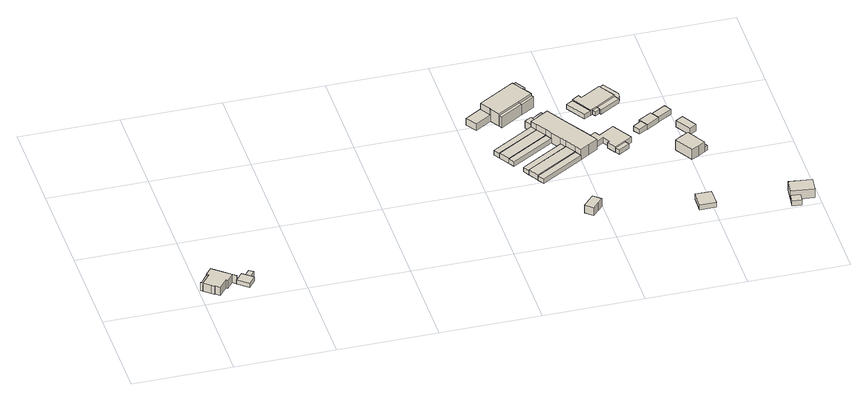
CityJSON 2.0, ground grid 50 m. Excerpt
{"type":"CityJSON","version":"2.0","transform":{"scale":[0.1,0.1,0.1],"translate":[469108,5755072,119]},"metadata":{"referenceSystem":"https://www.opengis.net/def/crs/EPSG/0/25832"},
"CityObjects":{
"building1":{"type":"Building","attributes":{"Gemeindeschluessel":"05711000","function":"31001_1010"},"address":[{"country":"Germany","locality":"Bielefeld","thoroughfareNumber":"24a","thoroughfareName":"Am Klosterteich"}],"children":["building1-1","building1-2"]},
"building1-1":{"type":"BuildingPart","attributes":{"BezugspunktDach":"2000","measuredHeight":7.09},"parents":["building1"],"geometry":[{"type":"Solid","lod":"1","boundaries":[[[[0,1,2,3,4,5,6,7,8,9,10,11,12,13,14,15,16]],[[17,18,19,20,21,22,23,24,25,26,27,28,29,30,31,32,33]],[[17,33,16,15]],[[18,17,15,14]],[[19,18,14,13]],[[20,19,13,12]],[[21,20,12,11]],[[22,21,11,10]],[[23,22,10,9]],[[24,23,9,8]],[[25,24,8,7]],[[26,25,7,6]],[[27,26,6,5]],[[28,27,5,4]],[[29,28,4,3]],[[30,29,3,2]],[[31,30,2,1]],[[32,31,1,0]],[[33,32,0,16]]]]}]},
"building1-2":{"type":"BuildingPart","attributes":{"BezugspunktDach":"2000","measuredHeight":3.91},"address":[{"country":"Germany","locality":"Bielefeld","thoroughfareNumber":"24a","thoroughfareName":"Am Klosterteich"}],"parents":["building1"],"geometry":[{"type":"Solid","lod":"1","boundaries":[[[[34,35,36,37]],[[38,39,40,41]],[[38,41,37,36]],[[39,38,36,35]],[[40,39,35,34]],[[41,40,34,37]]]]}]},
"building2":{"type":"Building","attributes":{"Gemeindeschluessel":"05711000","BezugspunktDach":"2000","function":"31001_9998","measuredHeight":2.36},"address":[{"country":"Germany","locality":"Bielefeld","thoroughfareNumber":"24a","thoroughfareName":"Am Klosterteich"}],"geometry":[{"type":"Solid","lod":"1","boundaries":[[[[42,43,44,45,46,47,48,49]],[[50,51,18,17,52,53,54,55]],[[50,55,49,48]],[[51,50,48,47]],[[18,51,47,46]],[[17,18,46,45]],[[52,17,45,44]],[[53,52,44,43]],[[54,53,43,42]],[[55,54,42,49]]]]}]},
"building3":{"type":"Building","attributes":{"Gemeindeschluessel":"05711000","BezugspunktDach":"2000","function":"31001_9998","measuredHeight":2.38},"address":[{"country":"Germany","locality":"Bielefeld","thoroughfareNumber":"24a","thoroughfareName":"Am Klosterteich"}],"geometry":[{"type":"Solid","lod":"1","boundaries":[[[[56,43,42,57]],[[54,53,58,59]],[[54,59,57,42]],[[53,54,42,43]],[[58,53,43,56]],[[59,58,56,57]]]]}]},
"building4":{"type":"Building","attributes":{"Gemeindeschluessel":"05711000","BezugspunktDach":"2000","function":"51009_1610","measuredHeight":2.77},"address":[{"country":"Germany"}],"geometry":[{"type":"Solid","lod":"1","boundaries":[[[[60,61,62,63]],[[64,65,66,67]],[[64,67,63,62]],[[65,64,62,61]],[[66,65,61,60]],[[67,66,60,63]]]]}]},
"building5":{"type":"Building","attributes":{"Gemeindeschluessel":"05711000","BezugspunktDach":"2000","function":"51009_1610","measuredHeight":2.63},"address":[{"country":"Germany"}],"geometry":[{"type":"Solid","lod":"1","boundaries":[[[[68,69,70,71]],[[72,73,74,75]],[[72,75,71,70]],[[73,72,70,69]],[[74,73,69,68]],[[75,74,68,71]]]]}]},
"building6":{"type":"Building","attributes":{"Gemeindeschluessel":"05711000","BezugspunktDach":"2000","function":"31001_9998","measuredHeight":5.75},"address":[{"country":"Germany","locality":"Bielefeld","thoroughfareNumber":"134","thoroughfareName":"Kampstraße"}],"geometry":[{"type":"Solid","lod":"1","boundaries":[[[[76,77,78,79,80,81,82]],[[83,84,85,86,87,88,89]],[[83,89,82,81]],[[84,83,81,80]],[[85,84,80,79]],[[86,85,79,78]],[[87,86,78,77]],[[88,87,77,76]],[[89,88,76,82]]]]}]},
"building7":{"type":"Building","attributes":{"Gemeindeschluessel":"05711000","BezugspunktDach":"2000","function":"51009_1610","measuredHeight":2.67},"address":[{"country":"Germany"}],"geometry":[{"type":"Solid","lod":"1","boundaries":[[[[90,91,92,93]],[[94,95,96,97]],[[94,97,93,92]],[[95,94,92,91]],[[96,95,91,90]],[[97,96,90,93]]]]}]},
"building8":{"type":"Building","attributes":{"Gemeindeschluessel":"05711000","function":"31001_3000"},"address":[{"country":"Germany","locality":"Bielefeld","thoroughfareNumber":"132","thoroughfareName":"Kampstraße"}],"children":["building8-1","building8-2","building8-3","building8-4","building8-5"]},
"building8-1":{"type":"BuildingPart","attributes":{"BezugspunktDach":"2000","measuredHeight":7.98},"parents":["building8"],"geometry":[{"type":"Solid","lod":"1","boundaries":[[[[98,99,100,101,102,103,104,105,106,107]],[[108,109,110,111,112,113,114,115,116,117]],[[108,117,107,106]],[[109,108,106,105]],[[110,109,105,104]],[[111,110,104,103]],[[112,111,103,102]],[[113,112,102,101]],[[114,113,101,100]],[[115,114,100,99]],[[116,115,99,98]],[[117,116,98,107]]]]}]},
"building8-2":{"type":"BuildingPart","attributes":{"BezugspunktDach":"2000","measuredHeight":6.42},"parents":["building8"],"geometry":[{"type":"Solid","lod":"1","boundaries":[[[[118,119,120,121]],[[122,112,111,123]],[[122,123,121,120]],[[112,122,120,119]],[[111,112,119,118]],[[123,111,118,121]]]]}]},
"building8-3":{"type":"BuildingPart","attributes":{"BezugspunktDach":"2000","measuredHeight":6.47},"address":[{"country":"Germany","locality":"Bielefeld","thoroughfareNumber":"132","thoroughfareName":"Kampstraße"}],"parents":["building8"],"geometry":[{"type":"Solid","lod":"1","boundaries":[[[[124,125,126,127]],[[109,117,128,129]],[[109,129,127,126]],[[117,109,126,125]],[[128,117,125,124]],[[129,128,124,127]]]]}]},
"building8-4":{"type":"BuildingPart","attributes":{"BezugspunktDach":"2000","measuredHeight":6.16},"address":[{"country":"Germany","locality":"Bielefeld","thoroughfareNumber":"132","thoroughfareName":"Kampstraße"}],"parents":["building8"],"geometry":[{"type":"Solid","lod":"1","boundaries":[[[[130,131,132,133]],[[123,111,110,134]],[[123,134,133,132]],[[111,123,132,131]],[[110,111,131,130]],[[134,110,130,133]]]]}]},
"building8-5":{"type":"BuildingPart","attributes":{"BezugspunktDach":"2000","measuredHeight":4.65},"address":[{"country":"Germany","locality":"Bielefeld","thoroughfareNumber":"132","thoroughfareName":"Kampstraße"}],"parents":["building8"],"geometry":[{"type":"Solid","lod":"1","boundaries":[[[[135,136,137,138]],[[139,140,116,114]],[[139,114,138,137]],[[140,139,137,136]],[[116,140,136,135]],[[114,116,135,138]]]]}]},
"building9":{"type":"Building","attributes":{"Gemeindeschluessel":"05711000","BezugspunktDach":"2000","function":"51009_1610","measuredHeight":2.7},"address":[{"country":"Germany"}],"geometry":[{"type":"Solid","lod":"1","boundaries":[[[[141,142,143,144]],[[145,146,147,148]],[[145,148,144,143]],[[146,145,143,142]],[[147,146,142,141]],[[148,147,141,144]]]]}]},
"building10":{"type":"Building","attributes":{"Gemeindeschluessel":"05711000","function":"31001_3000"},"address":[{"country":"Germany","locality":"Bielefeld","thoroughfareNumber":"132","thoroughfareName":"Kampstraße"}],"children":["building10-1","building10-2","building10-3","building10-4","building10-5"]},
"building10-1":{"type":"BuildingPart","attributes":{"BezugspunktDach":"2000","measuredHeight":7.86},"parents":["building10"],"geometry":[{"type":"Solid","lod":"1","boundaries":[[[[149,150,151,152,153,154,155,156,157,158,159,160,161,162,163,164]],[[165,166,167,168,169,170,171,97,96,75,74,67,66,172,173,174]],[[165,174,164,163]],[[166,165,163,162]],[[167,166,162,161]],[[168,167,161,160]],[[169,168,160,159]],[[170,169,159,158]],[[171,170,158,157]],[[97,171,157,156]],[[96,97,156,155]],[[75,96,155,154]],[[74,75,154,153]],[[67,74,153,152]],[[66,67,152,151]],[[172,66,151,150]],[[173,172,150,149]],[[174,173,149,164]]]]}]},
"building10-2":{"type":"BuildingPart","attributes":{"BezugspunktDach":"2000","measuredHeight":2.91},"parents":["building10"],"geometry":[{"type":"Solid","lod":"1","boundaries":[[[[175,176,177,178]],[[179,94,97,171]],[[179,171,178,177]],[[94,179,177,176]],[[97,94,176,175]],[[171,97,175,178]]]]}]},
"building10-3":{"type":"BuildingPart","attributes":{"BezugspunktDach":"2000","measuredHeight":2.9},"parents":["building10"],"geometry":[{"type":"Solid","lod":"1","boundaries":[[[[180,181,182,183]],[[73,64,67,74]],[[73,74,183,182]],[[64,73,182,181]],[[67,64,181,180]],[[74,67,180,183]]]]}]},
"building10-4":{"type":"BuildingPart","attributes":{"BezugspunktDach":"2000","measuredHeight":4.2},"parents":["building10"],"geometry":[{"type":"Solid","lod":"1","boundaries":[[[[184,185,186,187]],[[66,188,189,172]],[[66,172,187,186]],[[188,66,186,185]],[[189,188,185,184]],[[172,189,184,187]]]]}]},
"building10-5":{"type":"BuildingPart","attributes":{"BezugspunktDach":"2000","measuredHeight":2.87},"address":[{"country":"Germany","locality":"Bielefeld","thoroughfareNumber":"132","thoroughfareName":"Kampstraße"}],"parents":["building10"],"geometry":[{"type":"Solid","lod":"1","boundaries":[[[[190,191,192,193]],[[194,195,196,197]],[[194,197,193,192]],[[195,194,192,191]],[[196,195,191,190]],[[197,196,190,193]]]]}]},
"building11":{"type":"Building","attributes":{"Gemeindeschluessel":"05711000","function":"31001_3000"},"address":[{"country":"Germany","locality":"Bielefeld","thoroughfareNumber":"132","thoroughfareName":"Kampstraße"}],"children":["building11-1","building11-2"]},
"building11-1":{"type":"BuildingPart","attributes":{"BezugspunktDach":"2000","measuredHeight":3.05},"parents":["building11"],"geometry":[{"type":"Solid","lod":"1","boundaries":[[[[198,199,200,201,202,203,204,205,206,207,208]],[[209,210,211,212,213,214,215,216,217,218,219]],[[209,219,208,207]],[[210,209,207,206]],[[211,210,206,205]],[[212,211,205,204]],[[213,212,204,203]],[[214,213,203,202]],[[215,214,202,201]],[[216,215,201,200]],[[217,216,200,199]],[[218,217,199,198]],[[219,218,198,208]]]]}]},
"building11-2":{"type":"BuildingPart","attributes":{"BezugspunktDach":"2000","measuredHeight":2.55},"address":[{"country":"Germany","locality":"Bielefeld","thoroughfareNumber":"132","thoroughfareName":"Kampstraße"}],"parents":["building11"],"geometry":[{"type":"Solid","lod":"1","boundaries":[[[[220,221,222,223]],[[224,225,226,227]],[[224,227,223,222]],[[225,224,222,221]],[[226,225,221,220]],[[227,226,220,223]]]]}]},
"building12":{"type":"Building","attributes":{"Gemeindeschluessel":"05711000","BezugspunktDach":"2000","function":"51009_1610","measuredHeight":2.6},"address":[{"country":"Germany"}],"geometry":[{"type":"Solid","lod":"1","boundaries":[[[[228,229,230,231]],[[232,233,234,235]],[[232,235,231,230]],[[233,232,230,229]],[[234,233,229,228]],[[235,234,228,231]]]]}]},
"building13":{"type":"Building","attributes":{"Gemeindeschluessel":"05711000","function":"31001_3000"},"address":[{"country":"Germany","locality":"Bielefeld","thoroughfareNumber":"132","thoroughfareName":"Kampstraße"}],"children":["building13-1","building13-2","building13-3","building13-4"]},
"building13-1":{"type":"BuildingPart","attributes":{"BezugspunktDach":"2000","measuredHeight":3.17},"parents":["building13"],"geometry":[{"type":"Solid","lod":"1","boundaries":[[[[236,237,238,239,240,241,242,243,244]],[[245,246,247,248,249,250,251,252,253]],[[245,253,244,243]],[[246,245,243,242]],[[247,246,242,241]],[[248,247,241,240]],[[249,248,240,239]],[[250,249,239,238]],[[251,250,238,237]],[[252,251,237,236]],[[253,252,236,244]]]]}]},
"building13-2":{"type":"BuildingPart","attributes":{"BezugspunktDach":"2000","measuredHeight":2.31},"address":[{"country":"Germany","locality":"Bielefeld","thoroughfareNumber":"132","thoroughfareName":"Kampstraße"}],"parents":["building13"],"geometry":[{"type":"Solid","lod":"1","boundaries":[[[[254,255,256,257,258,259]],[[260,261,262,263,264,265]],[[260,265,259,258]],[[261,260,258,257]],[[262,261,257,256]],[[263,262,256,255]],[[264,263,255,254]],[[265,264,254,259]]]]}]},
"building13-3":{"type":"BuildingPart","attributes":{"BezugspunktDach":"2000","measuredHeight":2.44},"address":[{"country":"Germany","locality":"Bielefeld","thoroughfareNumber":"132","thoroughfareName":"Kampstraße"}],"parents":["building13"],"geometry":[{"type":"Solid","lod":"1","boundaries":[[[[258,257,266,267,268,269,270]],[[271,272,273,274,275,276,277]],[[271,277,270,269]],[[272,271,269,268]],[[273,272,268,267]],[[274,273,267,266]],[[275,274,266,257]],[[276,275,257,258]],[[277,276,258,270]]]]}]},
"building13-4":{"type":"BuildingPart","attributes":{"BezugspunktDach":"2000","measuredHeight":2.48},"address":[{"country":"Germany","locality":"Bielefeld","thoroughfareNumber":"132","thoroughfareName":"Kampstraße"}],"parents":["building13"],"geometry":[{"type":"Solid","lod":"1","boundaries":[[[[267,266,278,279,268]],[[280,281,274,273,272]],[[280,272,268,279]],[[281,280,279,278]],[[274,281,278,266]],[[273,274,266,267]],[[272,273,267,268]]]]}]},
"building14":{"type":"Building","attributes":{"Gemeindeschluessel":"05711000","BezugspunktDach":"2000","function":"31001_3062","measuredHeight":3.42},"address":[{"country":"Germany","locality":"Bielefeld","thoroughfareNumber":"136","thoroughfareName":"Kampstraße"}],"geometry":[{"type":"Solid","lod":"1","boundaries":[[[[282,283,284,285]],[[286,287,288,289]],[[286,289,285,284]],[[287,286,284,283]],[[288,287,283,282]],[[289,288,282,285]]]]}]},
"building15":{"type":"Building","attributes":{"Gemeindeschluessel":"05711000","function":"31001_3000"},"address":[{"country":"Germany","locality":"Bielefeld","thoroughfareNumber":"132","thoroughfareName":"Kampstraße"}],"children":["building15-1","building15-2"]},
"building15-1":{"type":"BuildingPart","attributes":{"BezugspunktDach":"2000","measuredHeight":2.78},"parents":["building15"],"geometry":[{"type":"Solid","lod":"1","boundaries":[[[[290,291,292,293,294,295,296,297]],[[298,299,300,301,302,303,304,305]],[[298,305,297,296]],[[299,298,296,295]],[[300,299,295,294]],[[301,300,294,293]],[[302,301,293,292]],[[303,302,292,291]],[[304,303,291,290]],[[305,304,290,297]]]]}]},
"building15-2":{"type":"BuildingPart","attributes":{"BezugspunktDach":"2000","measuredHeight":2.77},"address":[{"country":"Germany","locality":"Bielefeld","thoroughfareNumber":"132","thoroughfareName":"Kampstraße"}],"parents":["building15"],"geometry":[{"type":"Solid","lod":"1","boundaries":[[[[294,306,307,295]],[[308,309,300,299]],[[308,299,295,307]],[[309,308,307,306]],[[300,309,306,294]],[[299,300,294,295]]]]}]},
"building16":{"type":"Building","attributes":{"Gemeindeschluessel":"05711000","function":"31001_1010"},"address":[{"country":"Germany","locality":"Bielefeld","thoroughfareNumber":"134","thoroughfareName":"Kampstraße"}],"children":["building16-1","building16-2","building16-3"]},
"building16-1":{"type":"BuildingPart","attributes":{"BezugspunktDach":"2000","measuredHeight":7.88},"parents":["building16"],"geometry":[{"type":"Solid","lod":"1","boundaries":[[[[310,311,312,313,314,315,316,317,318,319]],[[320,321,322,323,324,325,326,327,328,329]],[[320,329,319,318]],[[321,320,318,317]],[[322,321,317,316]],[[323,322,316,315]],[[324,323,315,314]],[[325,324,314,313]],[[326,325,313,312]],[[327,326,312,311]],[[328,327,311,310]],[[329,328,310,319]]]]}]},
"building16-2":{"type":"BuildingPart","attributes":{"BezugspunktDach":"2000","measuredHeight":3.06},"address":[{"country":"Germany","locality":"Bielefeld","thoroughfareNumber":"134","thoroughfareName":"Kampstraße"}],"parents":["building16"],"geometry":[{"type":"Solid","lod":"1","boundaries":[[[[330,331,332,333]],[[325,324,334,335]],[[325,335,333,332]],[[324,325,332,331]],[[334,324,331,330]],[[335,334,330,333]]]]}]},
"building16-3":{"type":"BuildingPart","attributes":{"BezugspunktDach":"2000","measuredHeight":3.29},"address":[{"country":"Germany","locality":"Bielefeld","thoroughfareNumber":"134","thoroughfareName":"Kampstraße"}],"parents":["building16"],"geometry":[{"type":"Solid","lod":"1","boundaries":[[[[336,337,338,339]],[[327,326,340,341]],[[327,341,339,338]],[[326,327,338,337]],[[340,326,337,336]],[[341,340,336,339]]]]}]},
"building17":{"type":"Building","attributes":{"Gemeindeschluessel":"05711000","BezugspunktDach":"2000","function":"51009_1611","measuredHeight":2.86},"address":[{"country":"Germany"}],"geometry":[{"type":"Solid","lod":"1","boundaries":[[[[342,343,344,345]],[[346,347,348,349]],[[346,349,345,344]],[[347,346,344,343]],[[348,347,343,342]],[[349,348,342,345]]]]}]},
"building18":{"type":"Building","attributes":{"Gemeindeschluessel":"05711000","BezugspunktDach":"2000","function":"31001_2460","measuredHeight":3.72},"address":[{"country":"Germany","locality":"Bielefeld","thoroughfareNumber":"134","thoroughfareName":"Kampstraße"}],"geometry":[{"type":"Solid","lod":"1","boundaries":[[[[350,351,352,353]],[[354,355,356,357]],[[354,357,353,352]],[[355,354,352,351]],[[356,355,351,350]],[[357,356,350,353]]]]}]},
"building19":{"type":"Building","attributes":{"Gemeindeschluessel":"05711000","function":"31001_3000"},"address":[{"country":"Germany","locality":"Bielefeld","thoroughfareNumber":"136","thoroughfareName":"Kampstraße"}],"children":["building19-1","building19-2"]},
"building19-1":{"type":"BuildingPart","attributes":{"BezugspunktDach":"2000","measuredHeight":7.33},"parents":["building19"],"geometry":[{"type":"Solid","lod":"1","boundaries":[[[[358,359,360,361]],[[362,363,364,365]],[[362,365,361,360]],[[363,362,360,359]],[[364,363,359,358]],[[365,364,358,361]]]]}]},
"building19-2":{"type":"BuildingPart","attributes":{"BezugspunktDach":"2000","measuredHeight":2.8},"parents":["building19"],"geometry":[{"type":"Solid","lod":"1","boundaries":[[[[366,367,368,369]],[[370,371,363,372]],[[370,372,369,368]],[[371,370,368,367]],[[363,371,367,366]],[[372,363,366,369]]]]}]}
},
"vertices":[
[126,172,49],[82,208,49],[52,172,49],[62,164,49],[18,110,49],[9,118,49],[6,116,49],[51,80,49],[64,69,49],[66,72,49],[88,54,49],[127,103,49],[135,97,49],[167,136,49],[185,121,49],[187,123,49],[168,138,49],[187,123,2],[185,121,2],[167,136,2],[135,97,2],[127,103,2],[88,54,2],[66,72,2],[64,69,2],[51,80,2],[6,116,2],[9,118,2],[18,110,2],[62,164,2],[52,172,2],[82,208,2],[126,172,2],[168,138,2],
[52,172,43],[9,118,43],[18,110,43],[62,164,43],[18,110,4],[9,118,4],[52,172,4],[62,164,4],
[257,132,26],[235,149,26],[219,163,26],[187,123,26],[185,121,26],[183,119,26],[236,76,26],[271,120,26],[236,76,2],[183,119,2],[219,163,2],[235,149,2],[257,132,2],[271,120,2],
[258,178,26],[279,161,26],[258,178,2],[279,161,2],
[1828,887,40],[1612,756,40],[1630,726,40],[1846,856,40],[1630,726,12],[1612,756,12],[1828,887,12],[1846,856,12],
[1877,805,38],[1661,675,38],[1679,645,38],[1896,775,38],[1679,645,12],[1661,675,12],[1877,805,12],[1896,775,12],
[1995,244,50],[1958,278,50],[1931,249,50],[1916,232,50],[1904,219,50],[1941,185,50],[1968,215,50],[1941,185,4],[1904,219,4],[1916,232,4],[1931,249,4],[1958,278,4],[1995,244,4],[1968,215,4],
[1927,724,38],[1710,594,38],[1728,564,38],[1945,694,38],[1728,564,12],[1710,594,12],[1927,724,12],[1945,694,12],
[1630,1062,90],[1661,1010,90],[1664,1005,90],[1664,1006,90],[1693,959,90],[1808,1028,90],[1880,1072,90],[1850,1120,90],[1848,1124,90],[1816,1175,90],[1848,1124,18],[1850,1120,18],[1880,1072,18],[1808,1028,18],[1693,959,18],[1664,1006,18],[1664,1005,18],[1661,1010,18],[1630,1062,18],[1816,1175,18],
[1808,1028,82],[1693,959,82],[1702,944,82],[1817,1014,82],[1702,944,18],[1817,1014,18],
[1834,1186,82],[1816,1175,82],[1850,1120,82],[1867,1131,82],[1834,1186,18],[1867,1131,18],
[1880,1072,78],[1808,1028,78],[1817,1014,78],[1888,1058,78],[1888,1058,18],
[1630,1062,56],[1545,1010,56],[1580,954,56],[1664,1005,56],[1580,954,18],[1545,1010,18],
[1976,643,38],[1759,512,38],[1778,481,38],[1995,612,38],[1778,481,11],[1759,512,11],[1976,643,11],[1995,612,11],
[1875,915,72],[1861,906,72],[1828,887,72],[1846,856,72],[1877,805,72],[1896,775,72],[1927,724,72],[1945,694,72],[1976,643,72],[1995,612,72],[2042,640,72],[2089,669,72],[2083,679,72],[2053,728,72],[1983,842,72],[1922,943,72],[1983,842,12],[2053,728,12],[2083,679,12],[2089,669,12],[2042,640,12],[1995,612,12],[1976,643,12],[1861,906,12],[1875,915,12],[1922,943,12],
[1945,694,41],[1728,564,41],[1759,512,41],[1976,643,41],[1759,512,12],
[1846,856,41],[1630,726,41],[1661,675,41],[1877,805,41],
[1841,940,54],[1808,920,54],[1828,887,54],[1861,906,54],[1808,920,12],[1841,940,12],
[1902,977,43],[1841,940,43],[1861,906,43],[1922,943,43],[1861,906,14],[1841,940,14],[1902,977,14],[1922,943,14],
[2118,732,45],[2102,758,45],[2053,728,45],[2083,679,45],[2129,708,45],[2149,673,45],[2139,666,45],[2165,622,45],[2221,656,45],[2258,678,45],[2196,781,45],[2258,678,14],[2221,656,14],[2165,622,14],[2139,666,14],[2149,673,14],[2129,708,14],[2083,679,14],[2053,728,14],[2102,758,14],[2118,732,14],[2196,781,14],
[2221,656,41],[2165,622,41],[2178,601,41],[2234,635,41],[2178,601,15],[2165,622,15],[2221,656,15],[2234,635,15],
[2069,1030,41],[2034,1010,41],[2095,909,41],[2129,930,41],[2095,909,15],[2034,1010,15],[2069,1030,15],[2129,930,15],
[2113,1034,48],[2103,1051,48],[2069,1030,48],[2129,930,48],[2130,928,48],[2140,933,48],[2165,948,48],[2268,1010,48],[2216,1096,48],[2268,1010,16],[2165,948,16],[2140,933,16],[2130,928,16],[2129,930,16],[2069,1030,16],[2103,1051,16],[2113,1034,16],[2216,1096,16],
[2292,1024,42],[2240,1110,42],[2216,1096,42],[2268,1010,42],[2278,993,42],[2288,999,42],[2278,993,19],[2268,1010,19],[2216,1096,19],[2240,1110,19],[2292,1024,19],[2288,999,19],
[2165,948,42],[2175,931,42],[2173,930,42],[2177,923,42],[2283,985,42],[2177,923,17],[2173,930,17],[2175,931,17],[2165,948,17],[2268,1010,17],[2278,993,17],[2283,985,17],
[2140,933,42],[2150,916,42],[2150,916,17],[2140,933,17],
[2430,185,34],[2429,96,34],[2510,95,34],[2512,183,34],[2510,95,5],[2429,96,5],[2430,185,5],[2512,183,5],
[2420,791,46],[2400,826,46],[2394,835,46],[2328,795,46],[2334,784,46],[2355,750,46],[2355,749,46],[2421,789,46],[2355,749,18],[2355,750,18],[2334,784,18],[2328,795,18],[2394,835,18],[2400,826,18],[2420,791,18],[2421,789,18],
[2291,757,46],[2311,724,46],[2311,724,18],[2291,757,18],
[2568,510,75],[2568,511,75],[2546,547,75],[2534,568,75],[2513,604,75],[2512,605,75],[2476,584,75],[2440,563,75],[2496,468,75],[2532,489,75],[2496,468,17],[2440,563,17],[2476,584,17],[2512,605,17],[2513,604,17],[2534,568,17],[2546,547,17],[2568,511,17],[2568,510,17],[2532,489,17],
[2530,615,42],[2513,604,42],[2534,568,42],[2552,578,42],[2530,615,17],[2552,578,17],
[2563,558,44],[2546,547,44],[2568,511,44],[2585,521,44],[2563,558,17],[2585,521,17],
[2472,868,48],[2400,826,48],[2420,791,48],[2493,833,48],[2420,791,19],[2400,826,19],[2472,868,19],[2493,833,19],
[2528,756,55],[2491,734,55],[2536,655,55],[2573,677,55],[2536,655,18],[2491,734,18],[2528,756,18],[2573,677,18],
[2868,131,58],[2859,55,58],[2976,41,58],[2985,117,58],[2976,41,7],[2859,55,7],[2868,131,7],[2985,117,7],
[2859,55,35],[2854,9,35],[2902,3,35],[2907,49,35],[2902,3,7],[2854,9,7],[2907,49,7]
]}
